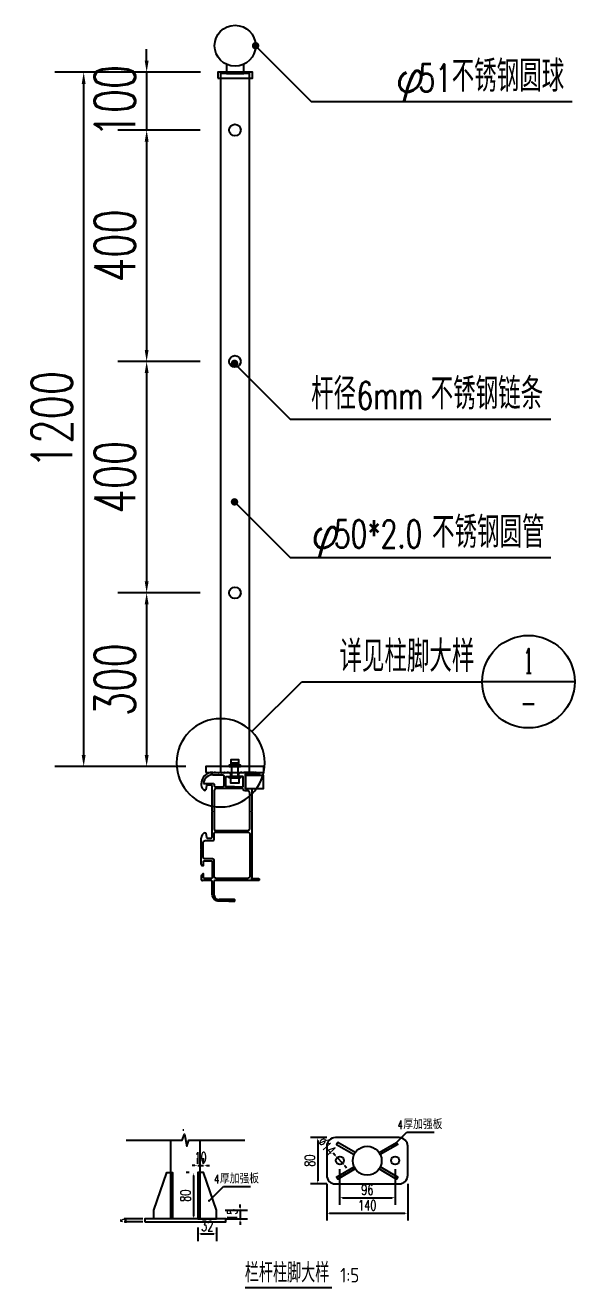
# Model space of a CAD drawing. Extents: x -89702 to 926017, y -610001 to -56924.
# Drawn here: x 502106 to 503055, y -116312 to -114128 of the extents above; entities that cross this region are included whole.
import ezdxf
from ezdxf.enums import TextEntityAlignment as Align

# ---------------------------------------------------------------- set-up
doc = ezdxf.new("R2010")
doc.units = 0
doc.header["$LTSCALE"] = 10
doc.header["$MEASUREMENT"] = 0
for name, color, linetype in [('DIM_IDEN', 3, 'Continuous'), ('DIM_LEAD', 3, 'Continuous'), ('DIM_SYMB', 3, 'Continuous'), ('PUB_TEXT', 7, 'Continuous'), ('W-PLASTIC_RAILINGS塑木栏杆', 6, 'Continuous'), ('W-STEEL_FRAME钢架', 3, 'Continuous'), ('WINDOW', 4, 'Continuous')]:
    doc.layers.add(name, color=color, linetype=linetype)
doc.styles.add('_TCH_DIM', font='SIMPLEX', dxfattribs={"bigfont": 'GBCBIG'})
doc.styles.add('_TCH_LABEL', font='COMPLEX', dxfattribs={"bigfont": 'GBCBIG'})
doc.styles.get("Standard").update_dxf_attribs({"font": 'gbenor.shx', "bigfont": 'gbcbig.shx'})
doc.styles.add('STANDARD_T3', font='simplex.shx', dxfattribs={"width": 0.7, "bigfont": 'gbcbig.shx'})
doc.dimstyles.new('W&&1', dxfattribs={"dimtxt": 3.5, "dimasz": 1, "dimexe": 2.5, "dimexo": 3, "dimgap": 1, "dimtad": 1, "dimdec": 0, "dimzin": 0, "dimdsep": 46, "dimtxsty": 'STANDARD_T3', "dimcen": 0.09, "dimclrd": 1, "dimclre": 1, "dimclrt": 7, "dimazin": 2, "dimtfac": 1, "dimtdec": 0, "dimtix": 1, "dimtmove": 2, "dimatfit": 3, "dimfxl": 0, "dimtolj": 1, "dimtzin": 0, "dimarcsym": 0})
doc.dimstyles.new('W&&20', dxfattribs={"dimtxt": 70, "dimasz": 20, "dimexe": 50, "dimexo": 60, "dimgap": 20, "dimtad": 1, "dimdec": 0, "dimzin": 0, "dimdsep": 46, "dimtxsty": 'STANDARD_T3', "dimcen": 0.09, "dimclrd": 1, "dimclre": 1, "dimclrt": 7, "dimazin": 2, "dimtfac": 1, "dimtdec": 0, "dimtix": 1, "dimtmove": 2, "dimatfit": 3, "dimfxl": 0, "dimtolj": 1, "dimtzin": 0, "dimarcsym": 0})
doc.dimstyles.new('W&&5', dxfattribs={"dimtxt": 17.5, "dimasz": 5, "dimexe": 12.5, "dimexo": 15, "dimgap": 5, "dimtad": 1, "dimdec": 0, "dimzin": 0, "dimdsep": 46, "dimtxsty": 'STANDARD_T3', "dimcen": 0.09, "dimclrd": 1, "dimclre": 1, "dimclrt": 7, "dimazin": 2, "dimtfac": 1, "dimtdec": 0, "dimtix": 1, "dimtmove": 2, "dimatfit": 3, "dimfxl": 0, "dimtolj": 1, "dimtzin": 0, "dimarcsym": 0})

# ---------------------------------------------------------------- blocks, each defined once
blk = doc.blocks.new('*D1883')
at = {"color": 1, "lineweight": -2, "transparency": 16777216}
for p, q in [((502309, -116191.3), (502276.5, -116191.3)), ((502309, -116196.3), (502276.5, -116196.3)), ((502279, -116190.3), (502279, -116189.3)), ((502279, -116191.3), (502279, -116196.3)), ((502279, -116197.3), (502279, -116198.3))]:
    blk.add_line(p, q, dxfattribs=at)
at = {"color": 1, "transparency": 16777216}
for points in [[(502278.8, -116190.3), (502279.2, -116190.3), (502279, -116191.3)], [(502278.8, -116197.3), (502279.2, -116197.3), (502279, -116196.3)]]:
    blk.add_solid(points, dxfattribs=at)
at = {"layer": 'Defpoints', "color": 0, "transparency": 16777216}
for p in [(502279, -116196.3), (502312, -116191.3), (502312, -116196.3)]:
    blk.add_point(p, dxfattribs=at)
at = {"color": 7, "transparency": 16777216, "insert": (502274, -116193.8), "char_height": 8, "attachment_point": 5, "rotation": 90, "style": 'STANDARD_T3'}
blk.add_mtext('\\A1;5', dxfattribs=at)
blk = doc.blocks.new('*D1884')
at = {"color": 1, "lineweight": -2, "transparency": 16777216}
for p, q in [((502648.9, -116105.2), (502648.9, -116167.1)), ((502744.9, -116105.3), (502744.9, -116167.1)), ((502653.9, -116154.6), (502739.9, -116154.6))]:
    blk.add_line(p, q, dxfattribs=at)
at = {"color": 1, "transparency": 16777216}
for points in [[(502653.9, -116153.8), (502653.9, -116155.5), (502648.9, -116154.6)], [(502739.9, -116153.8), (502739.9, -116155.5), (502744.9, -116154.6)]]:
    blk.add_solid(points, dxfattribs=at)
at = {"layer": 'Defpoints', "color": 0, "transparency": 16777216}
for p in [(502648.9, -116090.2), (502744.9, -116090.3), (502744.9, -116154.6)]:
    blk.add_point(p, dxfattribs=at)
at = {"color": 7, "transparency": 16777216, "insert": (502696.9, -116140.9), "char_height": 17.5, "attachment_point": 5, "style": 'STANDARD_T3'}
blk.add_mtext('\\A1;96', dxfattribs=at)
blk = doc.blocks.new('*D1881')
at = {"layer": 'Defpoints', "color": 0, "transparency": 16777216}
for p in [(502206.5, -114209.3), (502438.2, -114209.3), (502417.7, -115409.4)]:
    blk.add_point(p, dxfattribs=at)
at = {"layer": 'W-STEEL_FRAME钢架', "color": 1, "lineweight": -2, "transparency": 16777216}
for p, q in [((502378.2, -114209.3), (502156.5, -114209.3)), ((502206.5, -115389.4), (502206.5, -114229.3)), ((502357.7, -115409.4), (502156.5, -115409.4))]:
    blk.add_line(p, q, dxfattribs=at)
at = {"layer": 'W-STEEL_FRAME钢架', "color": 1, "transparency": 16777216}
for points in [[(502203.1, -114229.3), (502209.8, -114229.3), (502206.5, -114209.3)], [(502203.1, -115389.4), (502209.8, -115389.4), (502206.5, -115409.4)]]:
    blk.add_solid(points, dxfattribs=at)
at = {"layer": 'W-STEEL_FRAME钢架', "color": 7, "transparency": 16777216, "insert": (502151.5, -114809.4), "char_height": 70, "attachment_point": 5, "rotation": 90, "style": 'STANDARD_T3'}
blk.add_mtext('\\A1;1200', dxfattribs=at)
blk = doc.blocks.new('*D1885')
at = {"layer": 'Defpoints', "color": 0, "transparency": 16777216}
for p in [(502468.2, -114209.3), (502315.3, -114309.1), (502468, -114309.1)]:
    blk.add_point(p, dxfattribs=at)
at = {"layer": 'W-STEEL_FRAME钢架', "color": 1, "lineweight": -2, "transparency": 16777216}
for p, q in [((502315.3, -114189.3), (502315.3, -114169.3)), ((502408.2, -114209.3), (502265.3, -114209.3)), ((502315.3, -114209.3), (502315.3, -114309.1)), ((502408, -114309.1), (502265.3, -114309.1)), ((502315.3, -114329.1), (502315.3, -114349.1))]:
    blk.add_line(p, q, dxfattribs=at)
at = {"layer": 'W-STEEL_FRAME钢架', "color": 1, "transparency": 16777216}
for points in [[(502312, -114189.3), (502318.7, -114189.3), (502315.3, -114209.3)], [(502312, -114329.1), (502318.7, -114329.1), (502315.3, -114309.1)]]:
    blk.add_solid(points, dxfattribs=at)
at = {"layer": 'W-STEEL_FRAME钢架', "color": 7, "transparency": 16777216, "insert": (502260.3, -114259.2), "char_height": 70, "attachment_point": 5, "rotation": 90, "style": 'STANDARD_T3'}
blk.add_mtext('\\A1;100', dxfattribs=at)
blk = doc.blocks.new('*D1886')
at = {"layer": 'Defpoints', "color": 0, "linetype": 'ByBlock', "transparency": 16777216}
for p in [(502468, -114309.1), (502315.3, -114709.1), (502468, -114709.1)]:
    blk.add_point(p, dxfattribs=at)
at = {"layer": 'W-STEEL_FRAME钢架', "color": 1, "linetype": 'ByBlock', "lineweight": -2, "transparency": 16777216}
for p, q in [((502408, -114309.1), (502265.3, -114309.1)), ((502315.3, -114329.1), (502315.3, -114689.1)), ((502408, -114709.1), (502265.3, -114709.1))]:
    blk.add_line(p, q, dxfattribs=at)
at = {"layer": 'W-STEEL_FRAME钢架', "color": 1, "linetype": 'ByBlock', "transparency": 16777216}
for points in [[(502312, -114329.1), (502318.7, -114329.1), (502315.3, -114309.1)], [(502312, -114689.1), (502318.7, -114689.1), (502315.3, -114709.1)]]:
    blk.add_solid(points, dxfattribs=at)
at = {"layer": 'W-STEEL_FRAME钢架', "color": 7, "linetype": 'ByBlock', "transparency": 16777216, "insert": (502260.3, -114509.1), "char_height": 70, "attachment_point": 5, "rotation": 90, "style": 'STANDARD_T3'}
blk.add_mtext('\\A1;400', dxfattribs=at)
blk = doc.blocks.new('*D1887')
at = {"layer": 'Defpoints', "color": 0, "linetype": 'ByBlock', "transparency": 16777216}
for p in [(502468, -114709.1), (502315.3, -115109.1), (502468, -115109.1)]:
    blk.add_point(p, dxfattribs=at)
at = {"layer": 'W-STEEL_FRAME钢架', "color": 1, "linetype": 'ByBlock', "lineweight": -2, "transparency": 16777216}
for p, q in [((502408, -114709.1), (502265.3, -114709.1)), ((502315.3, -114729.1), (502315.3, -115089.1)), ((502408, -115109.1), (502265.3, -115109.1))]:
    blk.add_line(p, q, dxfattribs=at)
at = {"layer": 'W-STEEL_FRAME钢架', "color": 1, "linetype": 'ByBlock', "transparency": 16777216}
for points in [[(502312, -114729.1), (502318.7, -114729.1), (502315.3, -114709.1)], [(502312, -115089.1), (502318.7, -115089.1), (502315.3, -115109.1)]]:
    blk.add_solid(points, dxfattribs=at)
at = {"layer": 'W-STEEL_FRAME钢架', "color": 7, "linetype": 'ByBlock', "transparency": 16777216, "insert": (502260.3, -114909.1), "char_height": 70, "attachment_point": 5, "rotation": 90, "style": 'STANDARD_T3'}
blk.add_mtext('\\A1;400', dxfattribs=at)
blk = doc.blocks.new('*D1888')
at = {"layer": 'Defpoints', "color": 0, "linetype": 'ByBlock', "transparency": 16777216}
for p in [(502468, -115109.1), (502315.3, -115409.4), (502443.2, -115409.4)]:
    blk.add_point(p, dxfattribs=at)
at = {"layer": 'W-STEEL_FRAME钢架', "color": 1, "linetype": 'ByBlock', "lineweight": -2, "transparency": 16777216}
for p, q in [((502408, -115109.1), (502265.3, -115109.1)), ((502315.3, -115129.1), (502315.3, -115389.4)), ((502383.2, -115409.4), (502265.3, -115409.4))]:
    blk.add_line(p, q, dxfattribs=at)
at = {"layer": 'W-STEEL_FRAME钢架', "color": 1, "linetype": 'ByBlock', "transparency": 16777216}
for points in [[(502312, -115129.1), (502318.7, -115129.1), (502315.3, -115109.1)], [(502312, -115389.4), (502318.7, -115389.4), (502315.3, -115409.4)]]:
    blk.add_solid(points, dxfattribs=at)
at = {"layer": 'W-STEEL_FRAME钢架', "color": 7, "linetype": 'ByBlock', "transparency": 16777216, "insert": (502260.3, -115259.3), "char_height": 70, "attachment_point": 5, "rotation": 90, "style": 'STANDARD_T3'}
blk.add_mtext('\\A1;300', dxfattribs=at)
blk = doc.blocks.new('*D1889')
at = {"color": 1, "lineweight": -2, "transparency": 16777216}
for p, q in [((502626.5, -116130.7), (502626.5, -116193.9)), ((502766.5, -116130.7), (502766.5, -116193.9)), ((502631.5, -116181.4), (502761.5, -116181.4))]:
    blk.add_line(p, q, dxfattribs=at)
at = {"color": 1, "transparency": 16777216}
for points in [[(502631.5, -116180.6), (502631.5, -116182.3), (502626.5, -116181.4)], [(502761.5, -116180.6), (502761.5, -116182.3), (502766.5, -116181.4)]]:
    blk.add_solid(points, dxfattribs=at)
at = {"layer": 'Defpoints', "color": 0, "transparency": 16777216}
for p in [(502626.5, -116115.7), (502766.5, -116115.7), (502766.5, -116181.4)]:
    blk.add_point(p, dxfattribs=at)
at = {"color": 7, "transparency": 16777216, "insert": (502696.5, -116167.7), "char_height": 17.5, "attachment_point": 5, "style": 'STANDARD_T3'}
blk.add_mtext('\\A1;140', dxfattribs=at)
blk = doc.blocks.new('*D1890')
at = {"color": 1, "lineweight": -2, "transparency": 16777216}
for p, q in [((502626.5, -116050.7), (502598.6, -116050.7)), ((502611.1, -116055.7), (502611.1, -116125.7)), ((502626.5, -116130.7), (502598.6, -116130.7))]:
    blk.add_line(p, q, dxfattribs=at)
at = {"color": 1, "transparency": 16777216}
for points in [[(502610.2, -116055.7), (502611.9, -116055.7), (502611.1, -116050.7)], [(502610.2, -116125.7), (502611.9, -116125.7), (502611.1, -116130.7)]]:
    blk.add_solid(points, dxfattribs=at)
at = {"layer": 'Defpoints', "color": 0, "transparency": 16777216}
for p in [(502641.5, -116050.7), (502611.1, -116130.7), (502641.5, -116130.7)]:
    blk.add_point(p, dxfattribs=at)
at = {"color": 7, "transparency": 16777216, "insert": (502597.3, -116090.7), "char_height": 17.5, "attachment_point": 5, "rotation": 90, "style": 'STANDARD_T3'}
blk.add_mtext('\\A1;80', dxfattribs=at)
blk = doc.blocks.new('*D1891')
at = {"color": 1, "lineweight": -2, "transparency": 16777216}
for p, q in [((502641.2, -116081.5), (502637.8, -116077.8)), ((502654.2, -116095.4), (502644.6, -116085.1)), ((502657.6, -116099), (502661, -116102.7))]:
    blk.add_line(p, q, dxfattribs=at)
at = {"color": 1, "transparency": 16777216}
for points in [[(502641.8, -116080.9), (502640.6, -116082.1), (502644.6, -116085.1)], [(502658.2, -116098.5), (502657, -116099.6), (502654.2, -116095.4)]]:
    blk.add_solid(points, dxfattribs=at)
at = {"layer": 'Defpoints', "color": 0, "transparency": 16777216}
for p in [(502644.6, -116085.1), (502654.2, -116095.4)]:
    blk.add_point(p, dxfattribs=at)
at = {"color": 7, "transparency": 16777216, "insert": (502626.5, -116065.7), "char_height": 17.5, "attachment_point": 5, "rotation": 313.0416, "style": 'STANDARD_T3'}
blk.add_mtext('\\A1;∅14', dxfattribs=at)
blk = doc.blocks.new('*D1892')
at = {"color": 1, "lineweight": -2, "transparency": 16777216}
for p, q in [((502403.8, -116096.3), (502403.8, -116086.2)), ((502413.8, -116096.3), (502413.8, -116086.2)), ((502398.8, -116098.7), (502393.8, -116098.7)), ((502403.8, -116098.7), (502413.8, -116098.7)), ((502418.8, -116098.7), (502423.8, -116098.7))]:
    blk.add_line(p, q, dxfattribs=at)
at = {"color": 1, "transparency": 16777216}
for points in [[(502398.8, -116097.9), (502398.8, -116099.5), (502403.8, -116098.7)], [(502418.8, -116097.9), (502418.8, -116099.5), (502413.8, -116098.7)]]:
    blk.add_solid(points, dxfattribs=at)
at = {"layer": 'Defpoints', "color": 0, "transparency": 16777216}
for p in [(502403.8, -116111.3), (502413.8, -116098.7), (502413.8, -116111.3)]:
    blk.add_point(p, dxfattribs=at)
at = {"color": 7, "transparency": 16777216, "insert": (502408.8, -116084.9), "char_height": 17.5, "attachment_point": 5, "style": 'STANDARD_T3'}
blk.add_mtext('\\A1;10', dxfattribs=at)
blk = doc.blocks.new('*D1893')
at = {"color": 1, "lineweight": -2, "transparency": 16777216}
for p, q in [((502451.2, -116176.3), (502489.4, -116176.3)), ((502476.9, -116171.3), (502476.9, -116166.3)), ((502476.9, -116176.3), (502476.9, -116191.3)), ((502451.2, -116191.3), (502489.4, -116191.3)), ((502476.9, -116196.3), (502476.9, -116201.3))]:
    blk.add_line(p, q, dxfattribs=at)
at = {"color": 1, "transparency": 16777216}
for points in [[(502476.1, -116171.3), (502477.7, -116171.3), (502476.9, -116176.3)], [(502476.1, -116196.3), (502477.7, -116196.3), (502476.9, -116191.3)]]:
    blk.add_solid(points, dxfattribs=at)
at = {"layer": 'Defpoints', "color": 0, "transparency": 16777216}
for p in [(502436.2, -116176.3), (502436.2, -116191.3), (502476.9, -116191.3)]:
    blk.add_point(p, dxfattribs=at)
at = {"color": 7, "transparency": 16777216, "insert": (502463.1, -116183.8), "char_height": 17.5, "attachment_point": 5, "rotation": 90, "style": 'STANDARD_T3'}
blk.add_mtext('\\A1;15', dxfattribs=at)
blk = doc.blocks.new('*D1894')
at = {"color": 1, "lineweight": -2, "transparency": 16777216}
for p, q in [((502388.8, -116111.3), (502383.7, -116111.3)), ((502396.2, -116116.3), (502396.2, -116186.3)), ((502388.8, -116191.3), (502383.7, -116191.3))]:
    blk.add_line(p, q, dxfattribs=at)
at = {"color": 1, "transparency": 16777216}
for points in [[(502395.3, -116116.3), (502397, -116116.3), (502396.2, -116111.3)], [(502395.3, -116186.3), (502397, -116186.3), (502396.2, -116191.3)]]:
    blk.add_solid(points, dxfattribs=at)
at = {"layer": 'Defpoints', "color": 0, "transparency": 16777216}
for p in [(502403.8, -116111.3), (502396.2, -116191.3), (502403.8, -116191.3)]:
    blk.add_point(p, dxfattribs=at)
at = {"color": 7, "transparency": 16777216, "insert": (502382.4, -116151.3), "char_height": 17.5, "attachment_point": 5, "rotation": 90, "style": 'STANDARD_T3'}
blk.add_mtext('\\A1;80', dxfattribs=at)
blk = doc.blocks.new('*D1963')
at = {"color": 1, "lineweight": -2, "transparency": 16777216}
for p, q in [((502403.8, -116206.3), (502403.8, -116229.6)), ((502408.8, -116217.1), (502431.2, -116217.1)), ((502436.2, -116206.3), (502436.2, -116229.6))]:
    blk.add_line(p, q, dxfattribs=at)
at = {"color": 1, "transparency": 16777216}
for points in [[(502408.8, -116216.3), (502408.8, -116217.9), (502403.8, -116217.1)], [(502431.2, -116216.3), (502431.2, -116217.9), (502436.2, -116217.1)]]:
    blk.add_solid(points, dxfattribs=at)
at = {"layer": 'Defpoints', "color": 0, "transparency": 16777216}
for p in [(502403.8, -116191.3), (502436.2, -116191.3), (502436.2, -116217.1)]:
    blk.add_point(p, dxfattribs=at)
at = {"color": 7, "transparency": 16777216, "insert": (502420, -116203.4), "char_height": 17.5, "attachment_point": 5, "style": 'STANDARD_T3'}
blk.add_mtext('\\A1;32', dxfattribs=at)

msp = doc.modelspace()

# ---------------------------------------------------------------- linework, layer by layer
at = {"color": 3, "lineweight": -3}
for p, q in [((502445.2, -115419.9), (502445.5, -115419.5)), ((502446.7, -115419.5), (502447, -115419.9)), ((502447.2, -115419.9), (502447.5, -115419.5)), ((502449.2, -115419.9), (502449.5, -115419.5)), ((502449.7, -115419.4), (502454.8, -115419.4)), ((502449.7, -115419.4), (502451.5, -115419.4)), ((502460.3, -115421.9), (502460.3, -115426.2)), ((502474.4, -115426.2), (502474.4, -115421.9)), ((502479.9, -115419.4), (502485.1, -115419.4)), ((502493.5, -115419.9), (502493.2, -115419.5)), ((502495.5, -115419.9), (502495.2, -115419.5)), ((502496.1, -115419.5), (502495.8, -115419.9)), ((502497.5, -115419.9), (502497.2, -115419.5)), ((502500.3, -115419.4), (502502.7, -115419.4)), ((502428.7, -115486.6), (502428.7, -115443.5)), ((502434.2, -115444.5), (502446.8, -115444.5)), ((502497, -115449), (502497, -115486.6)), ((502409.6, -115552.1), (502409.6, -115533.3)), ((502497, -115553.3), (502497, -115602.6))]:
    msp.add_line(p, q, dxfattribs=at)
for points in [[(502429.7, -115419.4, 0.414214), (502409.6, -115439.5), (502409.6, -115441.1)], [(502413.7, -115438.5), (502413.7, -115438.5), (502430.2, -115438.5, -0.414214), (502432.2, -115440.5), (502432.2, -115442.5, 0.413909), (502434.2, -115444.5)], [(502429.7, -115423.4), (502429.7, -115423.4), (502445.8, -115423.4, -0.414214), (502448.8, -115426.5), (502448.8, -115442.5, -0.414518), (502446.8, -115444.5)], [(502434.5, -115419.4, -0.198912), (502434.6, -115419.5), (502434.9, -115419.9)], [(502435.2, -115419.9), (502435.5, -115419.5, -0.198912), (502435.6, -115419.4), (502436.5, -115419.4, -0.198912), (502436.6, -115419.5), (502436.9, -115419.9)], [(502437.2, -115419.9), (502437.5, -115419.5, -0.198912), (502437.6, -115419.4), (502438.5, -115419.4, -0.198912), (502438.6, -115419.5), (502438.9, -115419.9)], [(502439.2, -115419.9), (502439.5, -115419.5, -0.198912), (502439.6, -115419.4), (502440.5, -115419.4, -0.198912), (502440.6, -115419.5), (502440.9, -115419.9)], [(502441.2, -115419.9), (502441.5, -115419.5, -0.198912), (502441.7, -115419.4), (502442.5, -115419.4, -0.198912), (502442.6, -115419.5), (502442.9, -115419.9)], [(502443.2, -115419.9), (502443.5, -115419.5, -0.198912), (502443.7, -115419.4), (502444.5, -115419.4, -0.198912), (502444.6, -115419.5), (502444.9, -115419.9)], [(502445.5, -115419.5, -0.198912), (502445.7, -115419.4), (502446.5, -115419.4)], [(502447.7, -115419.4), (502448.5, -115419.4, -0.198912), (502448.7, -115419.5), (502449, -115419.9)], [(502466.8, -115444.5), (502453.3, -115444.5, -0.414214), (502452.3, -115443.5), (502452.3, -115427.5, -0.414214), (502453.3, -115426.5), (502460.1, -115426.5)], [(502468, -115444.5), (502481.4, -115444.5, 0.414214), (502482.4, -115443.5), (502482.4, -115427.5, 0.414214), (502481.4, -115426.5), (502474.6, -115426.5)], [(502485.5, -115419.9), (502485.2, -115419.5, 0.198912), (502485.1, -115419.4), (502483.2, -115419.4)], [(502487.5, -115419.9), (502487.2, -115419.5, 0.198912), (502487.1, -115419.4), (502486.2, -115419.4, 0.198912), (502486.1, -115419.5), (502485.8, -115419.9)], [(502497, -115449, 0.414214), (502496, -115448), (502486.9, -115448, -0.414214), (502485.9, -115447), (502485.9, -115423.4, -0.414214), (502486.9, -115422.4)], [(502510, -115421.9), (502510, -115422.2, -0.414214), (502509.8, -115422.4), (502486.9, -115422.4)], [(502489.5, -115419.9), (502489.2, -115419.5, 0.198912), (502489.1, -115419.4), (502488.2, -115419.4, 0.198912), (502488.1, -115419.5), (502487.8, -115419.9)], [(502491.5, -115419.9), (502491.2, -115419.5, 0.198912), (502491.1, -115419.4), (502490.2, -115419.4, 0.198912), (502490.1, -115419.5), (502489.8, -115419.9)], [(502493.1, -115419.4), (502492.2, -115419.4, 0.198912), (502492.1, -115419.5), (502491.8, -115419.9)], [(502495.1, -115419.4), (502494.3, -115419.4, 0.198912), (502494.1, -115419.5), (502493.8, -115419.9)], [(502497.1, -115419.4), (502496.3, -115419.4, 0.198912), (502496.1, -115419.5)], [(502499.5, -115419.9), (502499.2, -115419.5, 0.198912), (502499.1, -115419.4), (502498.3, -115419.4, 0.198912), (502498.1, -115419.5), (502497.8, -115419.9)], [(502500.3, -115419.4, 0.198912), (502500.1, -115419.5), (502499.8, -115419.9)], [(502426.7, -115441.5), (502419.8, -115441.5, 0.362489), (502418.8, -115442.3), (502417.5, -115449.7)], [(502468, -115444.5, 0.198912), (502467.8, -115444.6), (502467.5, -115444.9, -0.414214), (502467.2, -115444.9), (502466.9, -115444.6, 0.198912), (502466.8, -115444.5)], [(502416.3, -115523.8, -0.403535), (502417.5, -115524.7), (502418.8, -115532, 0.362489), (502419.8, -115532.9), (502426.7, -115532.9, 0.414214), (502428.7, -115530.9), (502428.7, -115487.8)], [(502428.7, -115486.6, 0.198912), (502428.8, -115486.7), (502429.1, -115487, -0.414214), (502429.1, -115487.3), (502428.8, -115487.6, 0.198912), (502428.7, -115487.8)], [(502496.9, -115486.7), (502496.6, -115487, 0.414214), (502496.6, -115487.3), (502496.9, -115487.6, -0.198912), (502497, -115487.8), (502497, -115487.8), (502497, -115552.1)], [(502497, -115524.6), (502497, -115602.6, 2.414214), (502497.5, -115603.1), (502509, -115603.1, -0.414214), (502510, -115604.1), (502510, -115605.2, -0.414214), (502509, -115606.2)], [(502409.6, -115552.1, 0.198912), (502409.7, -115552.3), (502410, -115552.6, -0.414214), (502410, -115552.8), (502409.7, -115553.1, 0.198912), (502409.6, -115553.3)], [(502496.9, -115552.3), (502496.6, -115552.6, 0.414214), (502496.6, -115552.8), (502496.9, -115553.1)], [(502409.6, -115578, 0.414214), (502412.2, -115580.6), (502413.5, -115580.6, 0.414214), (502413.7, -115580.4)], [(502413.7, -115580.4), (502413.7, -115573.5, -0.414214), (502414.7, -115572.5), (502427.7, -115572.5, -0.414214), (502428.7, -115573.5), (502428.7, -115587, 0.198912), (502428.8, -115587.1), (502429.1, -115587.4, -0.414214), (502429.1, -115587.7), (502428.8, -115588, 0.198912), (502428.7, -115588.2), (502428.7, -115601.6, -0.414214), (502427.7, -115602.6), (502414.7, -115602.6, -0.414214), (502413.7, -115601.6), (502413.7, -115594.8)], [(502409.6, -115600.1), (502409.6, -115604.1, 0.414214), (502411.7, -115606.2)], [(502440.8, -115642.3, -0.414214), (502428.7, -115630.2), (502428.7, -115608.2, 0.414214), (502426.7, -115606.2), (502411.7, -115606.2)], [(502413.7, -115594.8, 0.414214), (502413.5, -115594.6), (502412.2, -115594.6)], [(502509, -115606.2), (502433.7, -115606.2, 0.414214), (502431.7, -115608.2), (502431.7, -115630.2, 0.414214), (502440.8, -115639.3)], [(502457.4, -115642.2), (502457.7, -115641.9, -0.414214), (502458, -115641.9), (502458.3, -115642.2, 0.198912), (502458.4, -115642.3), (502466.9, -115642.3, 0.414214), (502467.9, -115641.3), (502467.9, -115640.3, 0.414214), (502466.9, -115639.3), (502440.8, -115639.3)], [(502457.4, -115642.2, -0.198912), (502457.2, -115642.3), (502440.8, -115642.3)]]:
    msp.add_lwpolyline(points, format="xyb", dxfattribs=at)
for points in [[(502429.7, -115419.4), (502434.5, -115419.4), (502432.1, -115419.4)], [(502409.6, -115578), (502409.6, -115567.6), (502409.6, -115553.3)]]:
    msp.add_lwpolyline(points, dxfattribs=at)
for points in [[(502485.4, -115451.5, -0.356394), (502482.5, -115449.1, 0.356394), (502480.5, -115447.5), (502435.2, -115447.5, 0.414214), (502432.2, -115450.5), (502432.2, -115517.8, 0.414214), (502434.2, -115519.8), (502490.5, -115519.8, 0.414214), (502493.5, -115516.8), (502493.5, -115454.6, 0.414214), (502490.5, -115451.5)], [(502493.5, -115599.6, -0.414214), (502490.5, -115602.6), (502435.2, -115602.6, -0.414214), (502432.2, -115599.6), (502432.2, -115572, 0.414214), (502429.2, -115569), (502416.2, -115569, -0.414214), (502413.2, -115566), (502413.2, -115540.4, -0.414214), (502416.2, -115537.4), (502429.2, -115537.4, 0.414214), (502432.2, -115534.4), (502432.2, -115524.8, -0.414214), (502434.2, -115522.8), (502490.5, -115522.8, -0.414214), (502493.5, -115525.8)]]:
    msp.add_lwpolyline(points, format="xyb", close=True, dxfattribs=at)
for points in [[(502377.9, -116037.1), (502379.5, -116037.1)], [(502407, -116055.1), (502407, -116191.3), (502357, -116191.3), (502357, -116055.1)]]:
    msp.add_lwpolyline(points)
for points in [[(502675.8, -116076.4), (502645.5, -116058.9), (502643.5, -116062.4), (502673.8, -116079.9)], [(502717.1, -116076.4), (502747.4, -116058.9), (502749.4, -116062.4), (502719.1, -116079.9)], [(502360.1, -116191.3), (502327.8, -116191.3), (502327.8, -116176.3), (502350.1, -116111.3), (502360.1, -116111.3)], [(502403.8, -116191.3), (502436.2, -116191.3), (502436.2, -116176.3), (502413.8, -116111.3), (502403.8, -116111.3)], [(502675.8, -116104.9), (502645.5, -116122.4), (502643.5, -116118.9), (502673.8, -116101.4)], [(502717.1, -116104.9), (502747.4, -116122.4), (502749.4, -116118.9), (502719.1, -116101.4)]]:
    msp.add_lwpolyline(points, close=True)
msp.add_circle((502696.5, -116090.7), 25)
for centre, radius, start, end in [((502429.7, -115439.4), 16, 89.8166, 176.4472), ((502435, -115419.8), 0.201, 225, 315), ((502437.1, -115419.8), 0.201, 225, 315), ((502439.1, -115419.8), 0.201, 225, 315), ((502441.1, -115419.8), 0.201, 225, 315), ((502443.1, -115419.8), 0.201, 225, 315), ((502445.1, -115419.8), 0.201, 225, 315), ((502446.5, -115419.6), 0.201, 45, 90), ((502447.1, -115419.8), 0.201, 225, 315), ((502447.7, -115419.6), 0.201, 90, 135), ((502449.1, -115419.8), 0.201, 225, 315), ((502449.7, -115419.6), 0.201, 90, 135), ((502455.1, -115426), 6.62, 38.3047, 92.8074), ((502460.1, -115426.2), 0.201, 270, 0.2741), ((502479.6, -115426), 6.62, 87.1926, 141.6953), ((502474.6, -115426.2), 0.201, 180, 270), ((502485.6, -115419.8), 0.201, 225, 315), ((502487.6, -115419.8), 0.201, 225, 315), ((502489.7, -115419.8), 0.201, 225, 315), ((502491.7, -115419.8), 0.201, 225, 315), ((502493.1, -115419.6), 0.201, 45, 90), ((502493.7, -115419.8), 0.201, 225, 315), ((502495.1, -115419.6), 0.201, 45, 90), ((502495.7, -115419.8), 0.201, 225, 315), ((502497.1, -115419.6), 0.201, 45, 90), ((502497.7, -115419.8), 0.201, 225, 315), ((502499.7, -115419.8), 0.201, 225, 315), ((502502.1, -115433.2), 13.8, 54.8394, 92.3815), ((502419.5, -115441.1), 9.88, 179.7094, 251.9861), ((502416.5, -115449.5), 1, 270, 349.7), ((502426.7, -115443.5), 2.01, 0, 90), ((502496.8, -115486.6), 0.201, 315, 0), ((502419.8, -115533.3), 10.1, 110.0422, 179.7055), ((502496.8, -115552.1), 0.201, 315, 0), ((502496.8, -115553.3), 0.201, 360, 45), ((502416.3, -115599.8), 6.62, 128.3047, 182.8074)]:
    msp.add_arc(centre, radius, start, end, dxfattribs=at)
at = {"layer": 'DIM_IDEN'}
for p, q in [((502497.1, -115349), (502583.3, -115262.7)), ((502583.3, -115262.7), (502895.2, -115262.7)), ((503055.2, -115262.7), (502895.2, -115262.7))]:
    msp.add_line(p, q, dxfattribs=at)
msp.add_lwpolyline([(502519.5, -115402.9, 1), (502366.9, -115402.9, 1)], format="xyb", close=True, dxfattribs=at)
msp.add_circle((502975.2, -115262.7), 80, dxfattribs=at)
at = {"layer": 'DIM_LEAD'}
for p, q in [((502503.6, -114163.5), (502599.8, -114259.7)), ((502599.8, -114259.7), (503050.6, -114259.7)), ((502467.2, -114712.5), (502563.4, -114808.7)), ((502563.4, -114808.7), (503014.2, -114808.7)), ((502467.2, -114951.9), (502563.4, -115048.1)), ((502563.4, -115048.1), (503014.2, -115048.1)), ((502740.2, -116065.9), (502764.8, -116041.3)), ((502764.8, -116041.3), (502812.1, -116041.3)), ((502423.2, -116159.8), (502447.9, -116135.1)), ((502447.9, -116135.1), (502495.1, -116135.1))]:
    msp.add_line(p, q, dxfattribs=at)
for points, const_width in [([(502501.3, -114161.2, 1), (502505.9, -114165.7, 1)], 6.4), ([(502464.9, -114710.2, 1), (502469.5, -114714.8, 1)], 6.4), ([(502464.9, -114949.6, 1), (502469.5, -114954.1, 1)], 6.4), ([(502739.5, -116066.6, 1), (502740.9, -116065.2, 1)], 2), ([(502422.5, -116160.5, 1), (502423.9, -116159.1, 1)], 2)]:
    msp.add_lwpolyline(points, format="xyb", close=True, dxfattribs=dict(at, const_width=const_width))
at = {"layer": 'DIM_SYMB'}
msp.add_lwpolyline([(502280.2, -116055.1), (502376.9, -116055.1), (502380.8, -116044.6), (502384.5, -116065.6), (502388.2, -116055.1), (502484.9, -116055.1)], dxfattribs=at)
at = {"layer": 'DIM_SYMB', "const_width": 3.5}
msp.add_lwpolyline([(502485.1, -116310.2), (502635.8, -116310.2)], dxfattribs=at)
at = {"layer": 'W-PLASTIC_RAILINGS塑木栏杆', "color": 4}
for points in [[(502438.2, -114219.3), (502498.2, -114219.3), (502498.2, -114209.3), (502438.2, -114209.3)], [(502443.2, -115419.4), (502493.2, -115419.4), (502493.2, -114211.4), (502443.2, -114211.4)], [(502417.7, -115419.4), (502517.7, -115419.4), (502517.7, -115409.4), (502417.7, -115409.4)], [(502457.9, -115409.4), (502477.4, -115409.4), (502477.4, -115407.1), (502457.9, -115407.1)], [(502460.9, -115407.1), (502474.8, -115407.1), (502474.8, -115397.6), (502460.9, -115397.6)], [(502462.7, -115402.9), (502472.7, -115402.9), (502472.7, -115426.5), (502462.7, -115426.5)], [(502457.9, -115426.5), (502477.4, -115426.5), (502477.4, -115428.8), (502457.9, -115428.8)], [(502460.9, -115428.8), (502474.8, -115428.8), (502474.8, -115438.3), (502460.9, -115438.3)]]:
    msp.add_lwpolyline(points, close=True, dxfattribs=at)
msp.add_lwpolyline([(502453.2, -114195.5), (502453.2, -114211.4), (502483.2, -114211.4), (502483.2, -114195.5)], dxfattribs=at)
at = {"layer": 'W-PLASTIC_RAILINGS塑木栏杆', "color": 4, "linetype": 'ByBlock'}
msp.add_lwpolyline([(502641.5, -116130.7), (502751.5, -116130.7, 0.414214), (502766.5, -116115.7), (502766.5, -116065.7, 0.414214), (502751.5, -116050.7), (502641.5, -116050.7, 0.414214), (502626.5, -116065.7), (502626.5, -116115.7, 0.414214)], format="xyb", close=True, dxfattribs=at)
msp.add_lwpolyline([(502312, -116196.3), (502452, -116196.3), (502452, -116191.3), (502312, -116191.3)], close=True, dxfattribs=at)
at = {"layer": 'W-PLASTIC_RAILINGS塑木栏杆', "color": 4}
for centre, radius in [((502468.2, -114163.5), 35.4), ((502468, -114309.1), 10), ((502468, -114709.1), 10), ((502468, -115109.1), 10)]:
    msp.add_circle(centre, radius, dxfattribs=at)
at = {"layer": 'W-PLASTIC_RAILINGS塑木栏杆', "color": 4, "linetype": 'ByBlock'}
for centre in [(502649.4, -116090.3), (502744.9, -116090.3)]:
    msp.add_circle(centre, 7, dxfattribs=at)
at = {"layer": 'WINDOW', "linetype": 'ByBlock'}
msp.add_lwpolyline([(502485.9, -115447.4), (502517.3, -115447.4), (502517.3, -115425.1), (502485.9, -115425.1)], close=True, dxfattribs=at)

# ---------------------------------------------------------------- texts
at = {"layer": 'PUB_TEXT', "color": 7, "style": '_TCH_DIM', "width": 0.705882}
for s, height, p in [('51', 47.6, (502785, -114242.9)), ('6mm', 47.6, (502678.2, -114791.9)), ('50*2.0', 47.6, (502639, -115031.3)), ('4', 14.9, (502749, -116036)), ('4', 14.9, (502432, -116129.9))]:
    msp.add_text(s, height=height, dxfattribs=at).set_placement(p)
at = {"layer": 'PUB_TEXT', "color": 7, "style": '_TCH_DIM'}
for s, height, p in [('不锈钢圆球', 54.01, (502842.6, -114242.9)), ('φ', 54, (502745.7, -114242.9)), ('杆径', 54.01, (502599.6, -114791.9)), ('不锈钢链条', 54.01, (502806.2, -114791.9)), ('不锈钢圆管', 54.01, (502808.6, -115031.3)), ('φ', 54, (502599.7, -115031.3)), ('详见柱脚大样', 54.01, (502648.5, -115245.8)), ('厚加强板', 16.88, (502759, -116036)), ('厚加强板', 16.88, (502442, -116129.9))]:
    msp.add_text(s, height=height, dxfattribs=at).set_placement(p)
at = {"layer": 'PUB_TEXT', "color": 7, "style": '_TCH_LABEL'}
msp.add_text('1', height=42.8, dxfattribs=at).set_placement((502966.1, -115248.1), (502984.4, -115248.1), align=Align.FIT)
at = {"layer": 'PUB_TEXT', "color": 7, "style": '_TCH_LABEL', "width": 0.777778}
msp.add_text('-', height=41.8, dxfattribs=at).set_placement((502961.3, -115319.3), (502989.2, -115319.3), align=Align.FIT)
at = {"layer": 'PUB_TEXT', "color": 7}
for s, height, p in [('栏杆柱脚大样', 33.76, (502485.1, -116301)), ('1:5', 25, (502649.8, -116301))]:
    msp.add_text(s, height=height, dxfattribs=at).set_placement(p)

# ---------------------------------------------------------------- dimensions: what is measured, and where the dimension line sits
for base, p1, p2, dimstyle, override, picture, middle in [((502611.1, -116130.7), (502641.5, -116050.7), (502641.5, -116130.7), 'W&&5', {"dimfxlon": 1}, '*D1890', (502597.3, -116090.7)), ((502476.9, -116191.3), (502436.2, -116176.3), (502436.2, -116191.3), 'W&&5', {"dimfxlon": 1}, '*D1893', (502463.1, -116183.8)), ((502279, -116196.3), (502312, -116191.3), (502312, -116196.3), 'W&&1', {"dimtxt": 8}, '*D1883', (502274, -116193.8))]:
    dim = msp.add_linear_dim(base=base, p1=p1, p2=p2, angle=90, dimstyle=dimstyle, override=override)
    dim.commit()
    dim.dimension.update_dxf_attribs({"geometry": picture, "text_midpoint": middle})
dim = msp.add_diameter_dim_2p(p1=(502654.2, -116095.4), p2=(502644.6, -116085.1), dimstyle='W&&5')
dim.commit()
dim.dimension.update_dxf_attribs({"geometry": '*D1891', "text_midpoint": (502626.5, -116065.7), "dimtype": 131})
dim = msp.add_linear_dim(base=(502413.8, -116098.7), p1=(502403.8, -116111.3), p2=(502413.8, -116111.3), dimstyle='W&&5')
dim.commit()
dim.dimension.update_dxf_attribs({"geometry": '*D1892', "text_midpoint": (502408.8, -116084.9)})
for base, p1, p2, picture, middle in [((502744.9, -116154.6), (502648.9, -116090.2), (502744.9, -116090.3), '*D1884', (502696.9, -116140.9)), ((502766.5, -116181.4), (502626.5, -116115.7), (502766.5, -116115.7), '*D1889', (502696.5, -116167.7)), ((502436.2, -116217.1), (502403.8, -116191.3), (502436.2, -116191.3), '*D1963', (502420, -116203.4))]:
    dim = msp.add_linear_dim(base=base, p1=p1, p2=p2, dimstyle='W&&5', override={"dimfxlon": 1})
    dim.commit()
    dim.dimension.update_dxf_attribs({"geometry": picture, "text_midpoint": middle})
dim = msp.add_linear_dim(base=(502396.2, -116191.3), p1=(502403.8, -116111.3), p2=(502403.8, -116191.3), angle=90, dimstyle='W&&5')
dim.commit()
dim.dimension.update_dxf_attribs({"geometry": '*D1894', "text_midpoint": (502382.4, -116151.3)})
at = {"layer": 'W-STEEL_FRAME钢架'}
for base, p1, p2, picture, middle in [((502315.3, -114309.1), (502468.2, -114209.3), (502468, -114309.1), '*D1885', (502260.3, -114259.2)), ((502206.5, -114209.3), (502417.7, -115409.4), (502438.2, -114209.3), '*D1881', (502151.5, -114809.4))]:
    dim = msp.add_linear_dim(base=base, p1=p1, p2=p2, angle=90, dimstyle='W&&20', dxfattribs=at)
    dim.commit()
    dim.dimension.update_dxf_attribs({"geometry": picture, "text_midpoint": middle})
at = {"layer": 'W-STEEL_FRAME钢架', "color": 0, "linetype": 'ByBlock'}
for base, p1, p2, picture, middle in [((502315.3, -114709.1), (502468, -114309.1), (502468, -114709.1), '*D1886', (502260.3, -114509.1)), ((502315.3, -115109.1), (502468, -114709.1), (502468, -115109.1), '*D1887', (502260.3, -114909.1)), ((502315.3, -115409.4), (502468, -115109.1), (502443.2, -115409.4), '*D1888', (502260.3, -115259.3))]:
    dim = msp.add_linear_dim(base=base, p1=p1, p2=p2, angle=90, dimstyle='W&&20', dxfattribs=at)
    dim.commit()
    dim.dimension.update_dxf_attribs({"geometry": picture, "text_midpoint": middle})

doc.saveas('drawing.dxf')
